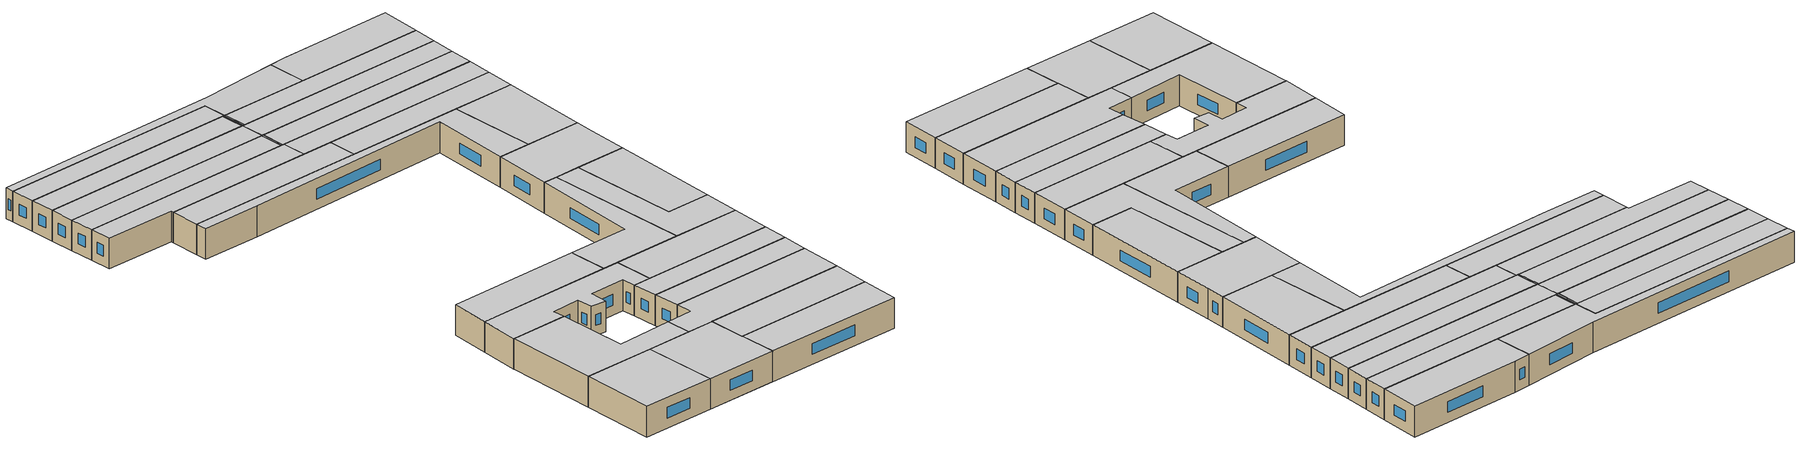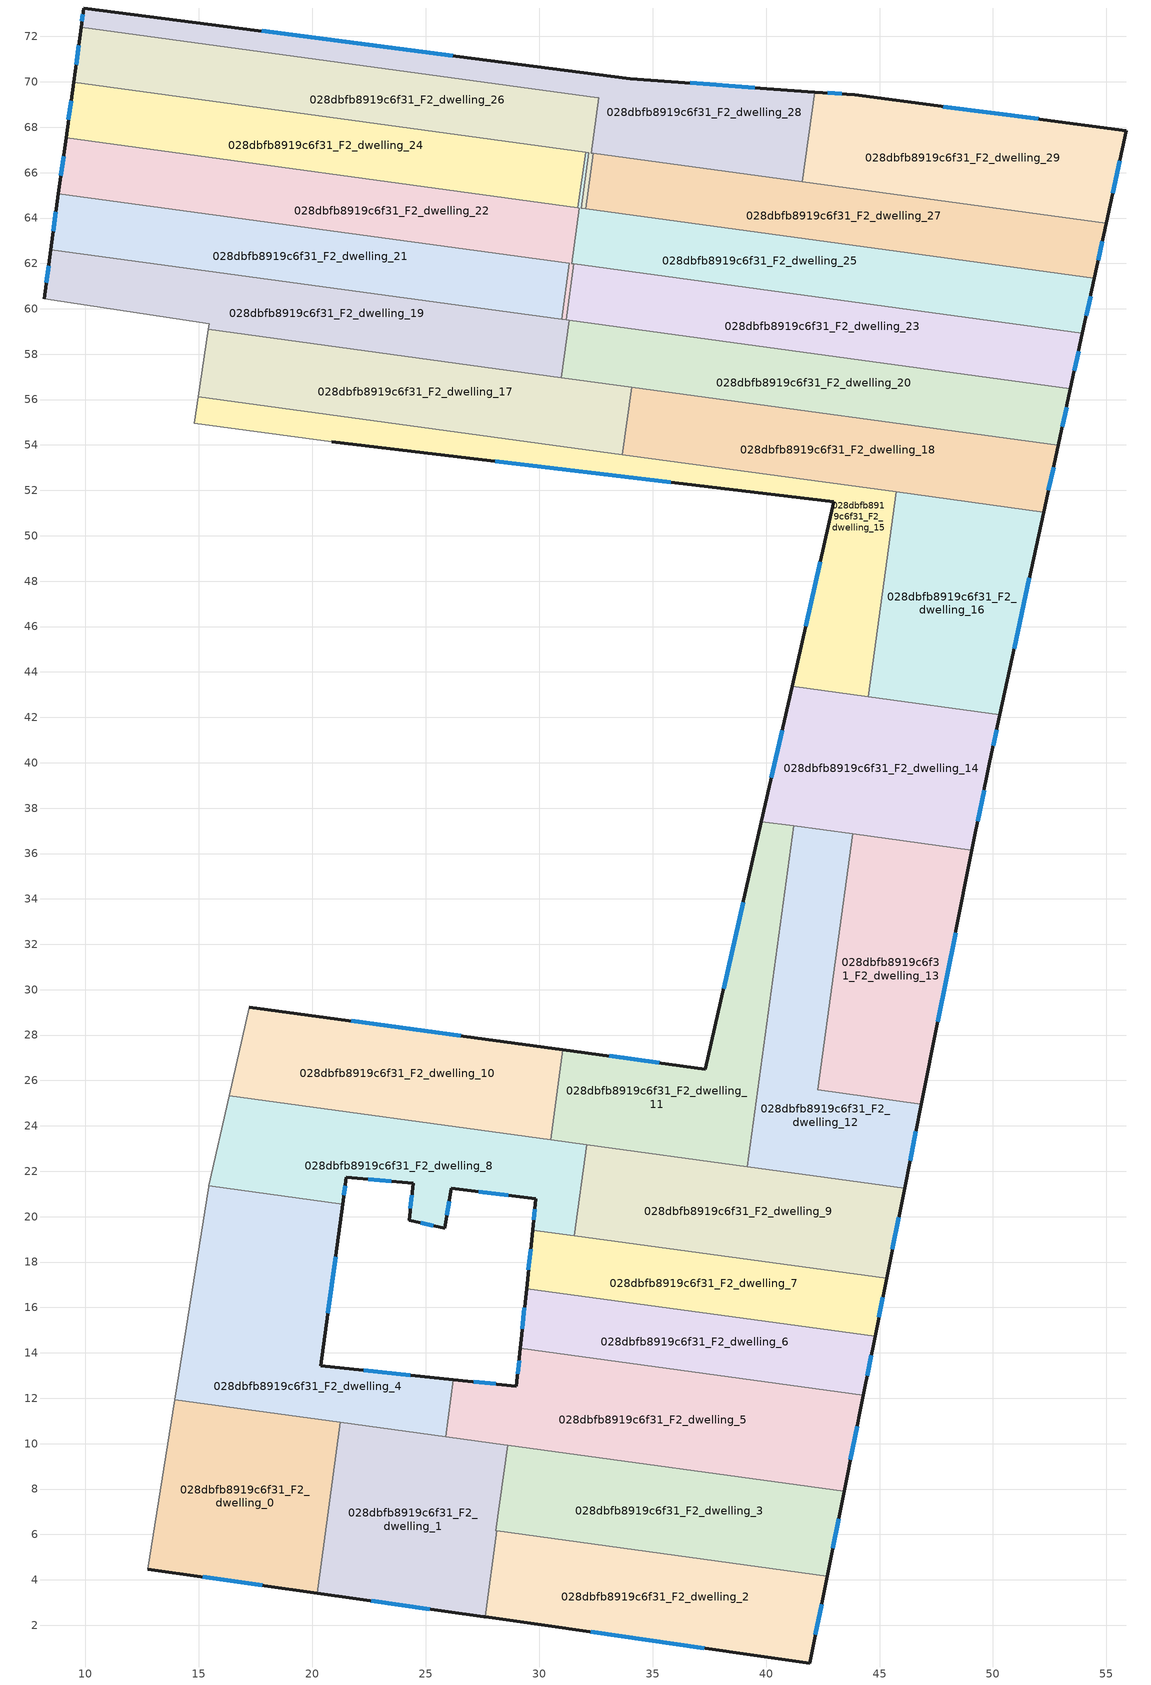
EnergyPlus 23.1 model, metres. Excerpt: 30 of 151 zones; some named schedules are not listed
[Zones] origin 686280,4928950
028dbfb8919c6f31_F2_dwelling_0
 floor to 028dbfb8919c6f31_F1_dwelling_0 (EU_floor_Construction): 21.25,10.93 20.22,3.41 12.75,4.47 13.94,11.93 z6
 wall outside (EU_wall_Construction): 12.75,4.47 20.22,3.41 z6:9
 wall to 028dbfb8919c6f31_F2_dwelling_1 (EU_wall_Construction): 20.22,3.41 21.25,10.93 z6:9
 wall adiabatic (EU_wall_Construction): 13.94,11.93 12.75,4.47 z6:9
 wall to 028dbfb8919c6f31_F2_dwelling_4 (EU_wall_Construction): 21.25,10.93 13.94,11.93 z6:9
 window (EU_Window_Construction): 15.18,4.13 17.79,3.76 z6.98:8.02
 ceiling to 028dbfb8919c6f31_F3_dwelling_0 (EU_floor_Construction): 20.22,3.41 21.25,10.93 13.94,11.93 12.75,4.47 z9
028dbfb8919c6f31_F2_dwelling_1
 floor to 028dbfb8919c6f31_F1_dwelling_1 (EU_floor_Construction): 28.61,9.93 28.1,6.16 28.14,6.15 27.62,2.36 20.22,3.41 21.25,10.93 z6
 wall outside (EU_wall_Construction): 20.22,3.41 27.57,2.37 27.62,2.36 z6:9
 wall to 028dbfb8919c6f31_F2_dwelling_3 (EU_wall_Construction): 28.14,6.15 28.1,6.16 28.61,9.93 z6:9
 wall to 028dbfb8919c6f31_F2_dwelling_2 (EU_wall_Construction): 27.62,2.36 28.14,6.15 z6:9
 wall to 028dbfb8919c6f31_F2_dwelling_5 (EU_wall_Construction): 28.61,9.93 25.88,10.3 z6:9
 wall to 028dbfb8919c6f31_F2_dwelling_4 (EU_wall_Construction): 25.88,10.3 21.25,10.94 z6:9
 window (EU_Window_Construction): 22.61,3.07 25.18,2.71 z6.98:8.02
 ceiling to 028dbfb8919c6f31_F3_dwelling_1 (EU_floor_Construction): 27.62,2.36 28.14,6.15 28.1,6.16 28.61,9.93 21.25,10.93 20.22,3.41 z9
028dbfb8919c6f31_F2_dwelling_10
 floor to 028dbfb8919c6f31_F1_dwelling_10 (EU_floor_Construction): 31.05,27.36 30.51,23.39 16.34,25.32 17.22,29.23 z6
 wall outside (EU_wall_Construction): 31.05,27.36 17.22,29.23 z6:9
 wall to 028dbfb8919c6f31_F2_dwelling_11 (EU_wall_Construction): 30.51,23.39 31.05,27.36 z6:9
 wall adiabatic (EU_wall_Construction): 17.22,29.23 16.34,25.32 z6:9
 wall to 028dbfb8919c6f31_F2_dwelling_8 (EU_wall_Construction): 16.34,25.32 30.51,23.39 z6:9
 window (EU_Window_Construction): 26.55,27.97 21.72,28.62 z6.98:8.02
 ceiling to 028dbfb8919c6f31_F3_dwelling_10 (EU_floor_Construction): 30.51,23.39 31.05,27.36 17.22,29.23 16.34,25.32 z9
028dbfb8919c6f31_F2_dwelling_11
 floor to 028dbfb8919c6f31_F1_dwelling_11 (EU_floor_Construction): 41.22,37.21 39.18,22.21 30.51,23.39 31.05,27.36 37.33,26.5 39.8,37.41 z6
 wall outside (EU_wall_Construction): 39.8,37.41 37.33,26.5 31.05,27.36 z6:9
 wall to 028dbfb8919c6f31_F2_dwelling_12 (EU_wall_Construction): 39.18,22.21 41.22,37.21 z6:9
 wall to 028dbfb8919c6f31_F2_dwelling_14 (EU_wall_Construction): 41.22,37.21 39.8,37.41 z6:9
 wall to 028dbfb8919c6f31_F2_dwelling_9 (EU_wall_Construction): 32.1,23.17 39.18,22.21 z6:9
 wall to 028dbfb8919c6f31_F2_dwelling_8 (EU_wall_Construction): 30.5,23.39 32.1,23.17 z6:9
 window (EU_Window_Construction): 35.29,26.78 33.09,27.08 / 39,33.86 38.13,30.05 z6.98:8.02
 ceiling to 028dbfb8919c6f31_F3_dwelling_11 (EU_floor_Construction): 39.18,22.21 41.22,37.21 39.8,37.41 37.33,26.5 31.05,27.36 30.51,23.39 z9
028dbfb8919c6f31_F2_dwelling_12
 floor to 028dbfb8919c6f31_F1_dwelling_12 (EU_floor_Construction): 43.81,36.86 42.27,25.58 46.84,24.96 46.1,21.26 39.18,22.21 41.22,37.21 z6
 wall outside (EU_wall_Construction): 46.1,21.26 46.84,24.96 z6:9
 wall to 028dbfb8919c6f31_F2_dwelling_13 (EU_wall_Construction): 46.84,24.96 42.27,25.58 43.81,36.86 z6:9
 wall to 028dbfb8919c6f31_F2_dwelling_9 (EU_wall_Construction): 39.18,22.2 46.1,21.26 z6:9
 wall to 028dbfb8919c6f31_F2_dwelling_14 (EU_wall_Construction): 43.81,36.86 41.22,37.21 z6:9
 window (EU_Window_Construction): 46.35,22.46 46.6,23.76 z6.98:8.02
 ceiling to 028dbfb8919c6f31_F3_dwelling_12 (EU_floor_Construction): 46.1,21.26 46.84,24.96 42.27,25.58 43.81,36.86 41.22,37.21 39.18,22.21 z9
028dbfb8919c6f31_F2_dwelling_13
 floor to 028dbfb8919c6f31_F1_dwelling_13 (EU_floor_Construction): 49.07,36.14 46.84,24.96 42.27,25.58 43.81,36.86 z6
 wall outside (EU_wall_Construction): 46.84,24.96 49.07,36.14 z6:9
 wall to 028dbfb8919c6f31_F2_dwelling_14 (EU_wall_Construction): 49.07,36.14 43.81,36.86 z6:9
 window (EU_Window_Construction): 47.57,28.6 48.35,32.51 z6.98:8.02
 ceiling to 028dbfb8919c6f31_F3_dwelling_13 (EU_floor_Construction): 46.84,24.96 49.07,36.14 43.81,36.86 42.27,25.58 z9
028dbfb8919c6f31_F2_dwelling_14
 floor to 028dbfb8919c6f31_F1_dwelling_14 (EU_floor_Construction): 50.3,42.12 49.86,40.07 49.07,36.14 39.8,37.41 41.15,43.36 z6
 wall outside (EU_wall_Construction): 41.15,43.36 39.8,37.41 / 49.07,36.14 49.86,40.07 50.3,42.12 z6:9
 wall to 028dbfb8919c6f31_F2_dwelling_16 (EU_wall_Construction): 50.3,42.12 44.51,42.91 z6:9
 wall to 028dbfb8919c6f31_F2_dwelling_15 (EU_wall_Construction): 44.51,42.91 41.15,43.36 z6:9
 window (EU_Window_Construction): 40.71,41.43 40.24,39.35 / 50,40.74 50.16,41.45 / 49.33,37.42 49.6,38.79 z6.98:8.02
 ceiling to 028dbfb8919c6f31_F3_dwelling_14 (EU_floor_Construction): 49.07,36.14 49.86,40.07 50.3,42.12 41.15,43.36 39.8,37.41 z9
028dbfb8919c6f31_F2_dwelling_15
 floor to 028dbfb8919c6f31_F1_dwelling_15 (EU_floor_Construction): 45.74,51.93 44.51,42.91 41.15,43.36 42.99,51.49 20.87,54.14 14.8,54.96 14.98,56.13 z6
 wall outside (EU_wall_Construction): 20.87,54.14 42.99,51.49 41.15,43.36 z6:9
 wall adiabatic (EU_wall_Construction): 14.98,56.13 14.8,54.96 20.87,54.14 z6:9
 wall to 028dbfb8919c6f31_F2_dwelling_16 (EU_wall_Construction): 44.51,42.91 45.74,51.93 z6:9
 wall to 028dbfb8919c6f31_F2_dwelling_17 (EU_wall_Construction): 33.67,53.58 14.98,56.13 z6:9
 wall to 028dbfb8919c6f31_F2_dwelling_18 (EU_wall_Construction): 45.74,51.93 33.67,53.58 z6:9
 window (EU_Window_Construction): 28.06,53.28 35.8,52.35 / 42.39,48.85 41.75,46.01 z6.98:8.02
 ceiling to 028dbfb8919c6f31_F3_dwelling_15 (EU_floor_Construction): 44.51,42.91 45.74,51.93 14.98,56.13 14.8,54.96 20.87,54.14 42.99,51.49 41.15,43.36 z9
028dbfb8919c6f31_F2_dwelling_16
 floor to 028dbfb8919c6f31_F1_dwelling_16 (EU_floor_Construction): 52.24,51.04 50.3,42.12 44.51,42.91 45.74,51.93 z6
 wall outside (EU_wall_Construction): 50.3,42.12 52.24,51.04 z6:9
 wall to 028dbfb8919c6f31_F2_dwelling_18 (EU_wall_Construction): 52.24,51.04 45.74,51.93 z6:9
 window (EU_Window_Construction): 50.93,45.02 51.61,48.14 z6.98:8.02
 ceiling to 028dbfb8919c6f31_F3_dwelling_16 (EU_floor_Construction): 50.3,42.12 52.24,51.04 45.74,51.93 44.51,42.91 z9
028dbfb8919c6f31_F2_dwelling_17
 floor to 028dbfb8919c6f31_F1_dwelling_17 (EU_floor_Construction): 34.08,56.55 33.68,53.58 14.98,56.13 15.42,59.09 z6
 wall to 028dbfb8919c6f31_F2_dwelling_18 (EU_wall_Construction): 33.68,53.58 34.08,56.55 z6:9
 wall adiabatic (EU_wall_Construction): 15.42,59.09 14.98,56.13 z6:9
 wall to 028dbfb8919c6f31_F2_dwelling_19 (EU_wall_Construction): 30.98,56.97 15.42,59.09 z6:9
 wall to 028dbfb8919c6f31_F2_dwelling_20 (EU_wall_Construction): 34.08,56.55 30.98,56.97 z6:9
 ceiling to 028dbfb8919c6f31_F3_dwelling_17 (EU_floor_Construction): 33.68,53.58 34.08,56.55 15.42,59.09 14.98,56.13 z9
028dbfb8919c6f31_F2_dwelling_18
 floor to 028dbfb8919c6f31_F1_dwelling_18 (EU_floor_Construction): 52.87,53.98 52.24,51.04 33.68,53.58 34.08,56.55 z6
 wall outside (EU_wall_Construction): 52.24,51.04 52.87,53.98 z6:9
 wall to 028dbfb8919c6f31_F2_dwelling_20 (EU_wall_Construction): 52.87,53.98 34.08,56.55 z6:9
 window (EU_Window_Construction): 52.44,52 52.67,53.03 z6.98:8.02
 ceiling to 028dbfb8919c6f31_F3_dwelling_18 (EU_floor_Construction): 52.24,51.04 52.87,53.98 34.08,56.55 33.68,53.58 z9
028dbfb8919c6f31_F2_dwelling_19
 floor to 028dbfb8919c6f31_F1_dwelling_19 (EU_floor_Construction): 31.32,59.49 30.98,56.97 15.42,59.09 15.46,59.33 8.19,60.43 8.49,62.61 z6
 wall outside (EU_wall_Construction): 8.49,62.61 8.19,60.43 z6:9
 wall adiabatic (EU_wall_Construction): 8.19,60.43 15.46,59.33 15.42,59.09 z6:9
 wall to 028dbfb8919c6f31_F2_dwelling_20 (EU_wall_Construction): 30.98,56.97 31.32,59.49 z6:9
 wall to 028dbfb8919c6f31_F2_dwelling_21 (EU_wall_Construction): 31,59.54 8.49,62.61 z6:9
 wall to 028dbfb8919c6f31_F2_dwelling_22 (EU_wall_Construction): 31.2,59.51 31.05,59.53 31,59.54 z6:9
 wall to 028dbfb8919c6f31_F2_dwelling_23 (EU_wall_Construction): 31.32,59.49 31.2,59.51 z6:9
 window (EU_Window_Construction): 8.39,61.9 8.29,61.14 z6.98:8.02
 ceiling to 028dbfb8919c6f31_F3_dwelling_19 (EU_floor_Construction): 30.98,56.97 31.32,59.49 8.49,62.61 8.19,60.43 15.46,59.33 15.42,59.09 z9
028dbfb8919c6f31_F2_dwelling_2
 floor to 028dbfb8919c6f31_F1_dwelling_2 (EU_floor_Construction): 42.69,4.17 41.93,0.33 27.62,2.36 28.14,6.15 z6
 wall outside (EU_wall_Construction): 27.62,2.36 41.93,0.33 42.69,4.17 z6:9
 wall to 028dbfb8919c6f31_F2_dwelling_3 (EU_wall_Construction): 42.69,4.17 28.14,6.15 z6:9
 window (EU_Window_Construction): 42.18,1.58 42.45,2.92 / 32.28,1.7 37.28,0.99 z6.98:8.02
 ceiling to 028dbfb8919c6f31_F3_dwelling_2 (EU_floor_Construction): 41.93,0.33 42.69,4.17 28.14,6.15 27.62,2.36 z9
028dbfb8919c6f31_F2_dwelling_20
 floor to 028dbfb8919c6f31_F1_dwelling_20 (EU_floor_Construction): 53.42,56.48 52.87,53.98 30.98,56.97 31.32,59.49 z6
 wall outside (EU_wall_Construction): 52.87,53.98 53.42,56.48 z6:9
 wall to 028dbfb8919c6f31_F2_dwelling_23 (EU_wall_Construction): 53.42,56.48 31.32,59.49 z6:9
 window (EU_Window_Construction): 53.05,54.79 53.24,55.67 z6.98:8.02
 ceiling to 028dbfb8919c6f31_F3_dwelling_20 (EU_floor_Construction): 52.87,53.98 53.42,56.48 31.32,59.49 30.98,56.97 z9
028dbfb8919c6f31_F2_dwelling_21
 floor to 028dbfb8919c6f31_F1_dwelling_21 (EU_floor_Construction): 31.33,62 31,59.54 8.49,62.61 8.82,65.07 z6
 wall outside (EU_wall_Construction): 8.82,65.07 8.49,62.61 z6:9
 wall to 028dbfb8919c6f31_F2_dwelling_22 (EU_wall_Construction): 31,59.54 31.33,62 8.82,65.07 z6:9
 window (EU_Window_Construction): 8.71,64.27 8.6,63.41 z6.98:8.02
 ceiling to 028dbfb8919c6f31_F3_dwelling_21 (EU_floor_Construction): 31,59.54 31.33,62 8.82,65.07 8.49,62.61 z9
028dbfb8919c6f31_F2_dwelling_22
 floor to 028dbfb8919c6f31_F1_dwelling_22 (EU_floor_Construction): 31.72,64.45 31.77,64.44 31.43,61.99 31.53,61.97 31.2,59.51 31.05,59.53 31,59.54 31.33,62 8.82,65.07 9.16,67.53 z6
 wall outside (EU_wall_Construction): 9.16,67.53 8.82,65.07 z6:9
 wall to 028dbfb8919c6f31_F2_dwelling_25 (EU_wall_Construction): 31.53,61.97 31.48,61.98 31.43,61.99 31.77,64.44 31.72,64.45 z6:9
 wall to 028dbfb8919c6f31_F2_dwelling_23 (EU_wall_Construction): 31.2,59.51 31.53,61.97 z6:9
 wall to 028dbfb8919c6f31_F2_dwelling_24 (EU_wall_Construction): 31.71,64.45 9.16,67.53 z6:9
 window (EU_Window_Construction): 9.05,66.73 8.93,65.87 z6.98:8.02
 ceiling to 028dbfb8919c6f31_F3_dwelling_22 (EU_floor_Construction): 31.2,59.51 31.53,61.97 31.43,61.99 31.77,64.44 31.72,64.45 9.16,67.53 8.82,65.07 31.33,62 31,59.54 31.05,59.53 z9
028dbfb8919c6f31_F2_dwelling_23
 floor to 028dbfb8919c6f31_F1_dwelling_23 (EU_floor_Construction): 53.94,58.92 53.42,56.48 31.2,59.51 31.53,61.97 z6
 wall outside (EU_wall_Construction): 53.42,56.48 53.94,58.92 z6:9
 wall to 028dbfb8919c6f31_F2_dwelling_25 (EU_wall_Construction): 53.94,58.92 31.53,61.97 z6:9
 window (EU_Window_Construction): 53.59,57.27 53.77,58.12 z6.98:8.02
 ceiling to 028dbfb8919c6f31_F3_dwelling_23 (EU_floor_Construction): 53.42,56.48 53.94,58.92 31.53,61.97 31.2,59.51 z9
028dbfb8919c6f31_F2_dwelling_24
 floor to 028dbfb8919c6f31_F1_dwelling_24 (EU_floor_Construction): 32.05,66.89 31.71,64.45 9.16,67.53 9.49,69.97 z6
 wall outside (EU_wall_Construction): 9.49,69.97 9.16,67.53 z6:9
 wall to 028dbfb8919c6f31_F2_dwelling_25 (EU_wall_Construction): 31.71,64.45 32.05,66.89 z6:9
 wall to 028dbfb8919c6f31_F2_dwelling_26 (EU_wall_Construction): 32.05,66.89 9.49,69.97 z6:9
 window (EU_Window_Construction): 9.38,69.18 9.27,68.32 z6.98:8.02
 ceiling to 028dbfb8919c6f31_F3_dwelling_24 (EU_floor_Construction): 31.71,64.45 32.05,66.89 9.49,69.97 9.16,67.53 z9
028dbfb8919c6f31_F2_dwelling_25
 floor to 028dbfb8919c6f31_F1_dwelling_25 (EU_floor_Construction): 54.47,61.34 53.94,58.92 31.53,61.97 31.48,61.98 31.43,61.99 31.77,64.44 31.71,64.45 32.05,66.89 32.15,66.88 32.19,66.87 31.86,64.43 z6
 wall outside (EU_wall_Construction): 53.94,58.92 54.47,61.34 z6:9
 wall to 028dbfb8919c6f31_F2_dwelling_26 (EU_wall_Construction): 32.06,64.4 31.91,64.42 31.86,64.43 32.19,66.87 32.15,66.88 32.05,66.89 z6:9
 wall to 028dbfb8919c6f31_F2_dwelling_27 (EU_wall_Construction): 54.47,61.34 32.06,64.4 z6:9
 window (EU_Window_Construction): 54.11,59.7 54.3,60.55 z6.98:8.02
 ceiling to 028dbfb8919c6f31_F3_dwelling_25 (EU_floor_Construction): 53.94,58.92 54.47,61.34 31.86,64.43 32.19,66.87 32.15,66.88 32.05,66.89 31.71,64.45 31.77,64.44 31.43,61.99 31.48,61.98 31.53,61.97 z9
028dbfb8919c6f31_F2_dwelling_26
 floor to 028dbfb8919c6f31_F1_dwelling_26 (EU_floor_Construction): 32.57,69.3 32.62,69.29 32.29,66.86 32.39,66.84 32.06,64.4 31.91,64.42 31.86,64.43 32.19,66.87 32.15,66.88 9.49,69.97 9.82,72.4 z6
 wall outside (EU_wall_Construction): 9.82,72.4 9.49,69.97 z6:9
 wall to 028dbfb8919c6f31_F2_dwelling_28 (EU_wall_Construction): 32.57,69.3 9.82,72.4 / 32.39,66.85 32.29,66.86 32.62,69.29 32.58,69.3 z6:9
 wall to 028dbfb8919c6f31_F2_dwelling_27 (EU_wall_Construction): 32.06,64.4 32.39,66.84 z6:9
 window (EU_Window_Construction): 9.72,71.61 9.6,70.76 z6.98:8.02
 ceiling to 028dbfb8919c6f31_F3_dwelling_26 (EU_floor_Construction): 32.06,64.4 32.39,66.84 32.29,66.86 32.62,69.29 32.57,69.3 9.82,72.4 9.49,69.97 32.15,66.88 32.19,66.87 31.86,64.43 31.91,64.42 z9
028dbfb8919c6f31_F2_dwelling_27
 floor to 028dbfb8919c6f31_F1_dwelling_27 (EU_floor_Construction): 54.99,63.76 54.47,61.34 32.06,64.4 32.39,66.84 z6
 wall outside (EU_wall_Construction): 54.47,61.34 54.99,63.76 z6:9
 wall to 028dbfb8919c6f31_F2_dwelling_29 (EU_wall_Construction): 54.99,63.76 41.61,65.59 z6:9
 wall to 028dbfb8919c6f31_F2_dwelling_28 (EU_wall_Construction): 41.61,65.59 32.39,66.84 z6:9
 window (EU_Window_Construction): 54.64,62.13 54.82,62.97 z6.98:8.02
 ceiling to 028dbfb8919c6f31_F3_dwelling_27 (EU_floor_Construction): 54.47,61.34 54.99,63.76 32.39,66.84 32.06,64.4 z9
028dbfb8919c6f31_F2_dwelling_28
 floor to 028dbfb8919c6f31_F1_dwelling_28 (EU_floor_Construction): 42.15,69.55 41.61,65.59 32.29,66.86 32.62,69.29 9.82,72.4 9.94,73.25 34.02,70.14 z6
 wall outside (EU_wall_Construction): 42.15,69.55 34.02,70.14 9.94,73.25 9.82,72.4 z6:9
 wall to 028dbfb8919c6f31_F2_dwelling_29 (EU_wall_Construction): 41.61,65.59 42.15,69.55 z6:9
 window (EU_Window_Construction): 9.9,72.98 9.86,72.68 / 26.19,71.15 17.77,72.24 / 39.5,69.74 36.66,69.95 z6.98:8.02
 ceiling to 028dbfb8919c6f31_F3_dwelling_28 (EU_floor_Construction): 41.61,65.59 42.15,69.55 34.02,70.14 9.94,73.25 9.82,72.4 32.62,69.29 32.29,66.86 z9
028dbfb8919c6f31_F2_dwelling_29
 floor to 028dbfb8919c6f31_F1_dwelling_29 (EU_floor_Construction): 55.88,67.85 54.99,63.76 41.61,65.59 42.15,69.55 43.92,69.42 z6
 wall outside (EU_wall_Construction): 54.99,63.76 55.88,67.85 43.92,69.42 42.15,69.55 z6:9
 window (EU_Window_Construction): 43.34,69.46 42.72,69.51 / 51.99,68.36 47.81,68.91 / 55.28,65.09 55.59,66.52 z6.98:8.02
 ceiling to 028dbfb8919c6f31_F3_dwelling_29 (EU_floor_Construction): 54.99,63.76 55.88,67.85 43.92,69.42 42.15,69.55 41.61,65.59 z9
028dbfb8919c6f31_F2_dwelling_3
 floor to 028dbfb8919c6f31_F1_dwelling_3 (EU_floor_Construction): 43.44,7.91 42.69,4.17 28.1,6.16 28.61,9.93 z6
 wall outside (EU_wall_Construction): 42.69,4.17 43.44,7.91 z6:9
 wall to 028dbfb8919c6f31_F2_dwelling_5 (EU_wall_Construction): 43.44,7.91 28.61,9.93 z6:9
 window (EU_Window_Construction): 42.94,5.38 43.2,6.69 z6.98:8.02
 ceiling to 028dbfb8919c6f31_F3_dwelling_3 (EU_floor_Construction): 42.69,4.17 43.44,7.91 28.61,9.93 28.1,6.16 z9
028dbfb8919c6f31_F2_dwelling_4
 floor to 028dbfb8919c6f31_F1_dwelling_4 (EU_floor_Construction): 21.35,20.55 20.38,13.42 26.22,12.82 25.88,10.3 13.94,11.93 15.44,21.31 15.45,21.35 z6
 wall outside (EU_wall_Construction): 26.22,12.82 20.38,13.42 21.35,20.55 z6:9
 wall to 028dbfb8919c6f31_F2_dwelling_8 (EU_wall_Construction): 21.35,20.55 15.45,21.35 z6:9
 wall to 028dbfb8919c6f31_F2_dwelling_5 (EU_wall_Construction): 25.88,10.3 26.22,12.82 z6:9
 wall adiabatic (EU_wall_Construction): 15.45,21.35 15.44,21.31 13.94,11.93 z6:9
 window (EU_Window_Construction): 20.69,15.74 21.03,18.23 / 24.32,13.02 22.28,13.23 z6.98:8.02
 ceiling to 028dbfb8919c6f31_F3_dwelling_4 (EU_floor_Construction): 25.88,10.3 26.22,12.82 20.38,13.42 21.35,20.55 15.45,21.35 15.44,21.31 13.94,11.93 z9
028dbfb8919c6f31_F2_dwelling_5
 floor to 028dbfb8919c6f31_F1_dwelling_5 (EU_floor_Construction): 44.29,12.14 43.44,7.91 25.88,10.3 26.22,12.82 29,12.53 29.17,14.21 z6
 wall outside (EU_wall_Construction): 43.44,7.91 44.29,12.14 / 29.17,14.21 29,12.53 26.22,12.82 z6:9
 wall to 028dbfb8919c6f31_F2_dwelling_6 (EU_wall_Construction): 44.29,12.14 29.17,14.21 z6:9
 window (EU_Window_Construction): 43.71,9.28 44.01,10.76 / 28.1,12.63 27.13,12.73 / 29.12,13.66 29.06,13.08 z6.98:8.02
 ceiling to 028dbfb8919c6f31_F3_dwelling_5 (EU_floor_Construction): 43.44,7.91 44.29,12.14 29.17,14.21 29,12.53 26.22,12.82 25.88,10.3 z9
028dbfb8919c6f31_F2_dwelling_6
 floor to 028dbfb8919c6f31_F1_dwelling_6 (EU_floor_Construction): 44.8,14.73 44.29,12.14 29.17,14.21 29.45,16.83 z6
 wall outside (EU_wall_Construction): 44.29,12.14 44.8,14.73 / 29.45,16.83 29.17,14.21 z6:9
 wall to 028dbfb8919c6f31_F2_dwelling_7 (EU_wall_Construction): 44.8,14.73 29.45,16.83 z6:9
 window (EU_Window_Construction): 44.45,12.98 44.63,13.89 / 29.36,15.98 29.26,15.06 z6.98:8.02
 ceiling to 028dbfb8919c6f31_F3_dwelling_6 (EU_floor_Construction): 44.29,12.14 44.8,14.73 29.45,16.83 29.17,14.21 z9
028dbfb8919c6f31_F2_dwelling_7
 floor to 028dbfb8919c6f31_F1_dwelling_7 (EU_floor_Construction): 45.31,17.28 44.8,14.73 29.45,16.83 29.71,19.4 z6
 wall outside (EU_wall_Construction): 44.8,14.73 45.31,17.28 / 29.71,19.4 29.45,16.83 z6:9
 wall to 028dbfb8919c6f31_F2_dwelling_9 (EU_wall_Construction): 45.31,17.28 31.55,19.15 z6:9
 wall to 028dbfb8919c6f31_F2_dwelling_8 (EU_wall_Construction): 31.55,19.15 29.71,19.4 z6:9
 window (EU_Window_Construction): 44.97,15.56 45.14,16.45 / 29.63,18.57 29.53,17.67 z6.98:8.02
 ceiling to 028dbfb8919c6f31_F3_dwelling_7 (EU_floor_Construction): 44.8,14.73 45.31,17.28 29.71,19.4 29.45,16.83 z9
028dbfb8919c6f31_F2_dwelling_8
 floor to 028dbfb8919c6f31_F1_dwelling_8 (EU_floor_Construction): 32.1,23.17 31.55,19.15 29.71,19.4 29.86,20.78 26.13,21.25 25.85,19.48 24.28,19.84 24.45,21.47 21.51,21.74 21.35,20.55 15.45,21.35 16.34,25.32 z6
 wall outside (EU_wall_Construction): 21.35,20.55 21.51,21.74 24.45,21.47 24.28,19.84 25.85,19.48 26.13,21.25 29.86,20.78 29.71,19.4 z6:9
 wall adiabatic (EU_wall_Construction): 16.34,25.32 15.45,21.35 z6:9
 wall to 028dbfb8919c6f31_F2_dwelling_9 (EU_wall_Construction): 31.55,19.15 32.1,23.17 z6:9
 window (EU_Window_Construction): 29.81,20.34 29.76,19.85 / 27.34,21.1 28.65,20.94 / 25.94,20.06 26.04,20.68 / 24.79,19.73 25.34,19.6 / 24.39,20.94 24.34,20.37 / 22.47,21.66 23.49,21.56 / 21.4,20.94 21.46,21.35 z6.98:8.02
 ceiling to 028dbfb8919c6f31_F3_dwelling_8 (EU_floor_Construction): 31.55,19.15 32.1,23.17 16.34,25.32 15.45,21.35 21.35,20.55 21.51,21.74 24.45,21.47 24.28,19.84 25.85,19.48 26.13,21.25 29.86,20.78 29.71,19.4 z9
028dbfb8919c6f31_F2_dwelling_9
 floor to 028dbfb8919c6f31_F1_dwelling_9 (EU_floor_Construction): 46.1,21.26 45.31,17.28 31.55,19.15 32.1,23.17 z6
 wall outside (EU_wall_Construction): 45.31,17.28 46.1,21.26 z6:9
 window (EU_Window_Construction): 45.57,18.57 45.85,19.96 z6.98:8.02
 ceiling to 028dbfb8919c6f31_F3_dwelling_9 (EU_floor_Construction): 45.31,17.28 46.1,21.26 32.1,23.17 31.55,19.15 z9
[Building]
EU S2 Campaign: North Axis=0; Terrain=City; Solar Distribution=FullExterior
[Site:Location]
Bologna: Latitude=44.5; Longitude=11.25; Time Zone=1; Elevation=37
[SizingPeriod:WeatherFileDays]
AnnualSizingPeriod: Begin Month=1; Begin Day of Month=1; End Month=12; End Day of Month=31; Day of Week for Start Day=Monday; Use Weather File Daylight Saving Period=No; Use Weather File Rain and Snow Indicators=No
[MATERIAL]
EU_InternalMass_Material: Roughness=MediumRough; Thickness=0.1; Conductivity=1; Density=1800; Specific Heat=900; Thermal Absorptance=0.9; Solar Absorptance=0.7; Visible Absorptance=0.7
[MATERIAL:NOMASS] Roughness=MediumRough; Thermal Absorptance=0.9; Solar Absorptance=0.7; Visible Absorptance=0.7
Name | Thermal Resistance
EU_wall_NoMass | 0.905828
EU_floor_NoMass | 0.67114
[WINDOWMATERIAL:SIMPLEGLAZINGSYSTEM]
EU_Window_SimpleGlazing: UFactor=4.52486; Solar Heat Gain Coefficient=0.85; Visible Transmittance=0.85
[CONSTRUCTION]
EU_wall_Construction: EU_wall_NoMass
EU_floor_Construction: EU_floor_NoMass
EU_Window_Construction: EU_Window_SimpleGlazing
EU_InternalMass_Construction: EU_InternalMass_Material
[ZONE] Type=1; Multiplier=1; Ceiling Height=autocalculate; Floor Area=autocalculate; Part of Total Floor Area=Yes
Name | Volume
028dbfb8919c6f31_F2_dwelling_0 | 169.523
028dbfb8919c6f31_F2_dwelling_1 | 170.09
028dbfb8919c6f31_F2_dwelling_10; 028dbfb8919c6f31_F2_dwelling_18 | 169.51
028dbfb8919c6f31_F2_dwelling_11; 028dbfb8919c6f31_F2_dwelling_12 | 169.49
028dbfb8919c6f31_F2_dwelling_13 | 169.494
028dbfb8919c6f31_F2_dwelling_14; 028dbfb8919c6f31_F2_dwelling_16 | 169.491
028dbfb8919c6f31_F2_dwelling_15 | 169.517
028dbfb8919c6f31_F2_dwelling_17; 028dbfb8919c6f31_F2_dwelling_29 | 169.518
028dbfb8919c6f31_F2_dwelling_19 | 169.496
028dbfb8919c6f31_F2_dwelling_2 | 168.86
028dbfb8919c6f31_F2_dwelling_20 | 169.497
028dbfb8919c6f31_F2_dwelling_21 | 169.507
028dbfb8919c6f31_F2_dwelling_22 | 170.975
028dbfb8919c6f31_F2_dwelling_23 | 168.03
028dbfb8919c6f31_F2_dwelling_24 | 168.458
028dbfb8919c6f31_F2_dwelling_25 | 170.582
028dbfb8919c6f31_F2_dwelling_26 | 170.936
028dbfb8919c6f31_F2_dwelling_27 | 168.031
028dbfb8919c6f31_F2_dwelling_28 | 169.526
028dbfb8919c6f31_F2_dwelling_3 | 169.516
028dbfb8919c6f31_F2_dwelling_4 | 216.656
028dbfb8919c6f31_F2_dwelling_5 | 216.641
028dbfb8919c6f31_F2_dwelling_6 | 121.677
028dbfb8919c6f31_F2_dwelling_7 | 121.214
028dbfb8919c6f31_F2_dwelling_8 | 170.391
028dbfb8919c6f31_F2_dwelling_9 | 170.394
[INTERNALMASS] Construction=EU_InternalMass_Construction
Name | Zone or ZoneList | Surface Area
028dbfb8919c6f31_F2_dwelling_0_EU_InternalMass | 028dbfb8919c6f31_F2_dwelling_0 | 56.5049
028dbfb8919c6f31_F2_dwelling_1_EU_InternalMass | 028dbfb8919c6f31_F2_dwelling_1 | 56.7096
028dbfb8919c6f31_F2_dwelling_2_EU_InternalMass | 028dbfb8919c6f31_F2_dwelling_2 | 56.2862
028dbfb8919c6f31_F2_dwelling_3_EU_InternalMass | 028dbfb8919c6f31_F2_dwelling_3 | 56.5044
028dbfb8919c6f31_F2_dwelling_4_EU_InternalMass | 028dbfb8919c6f31_F2_dwelling_4 | 72.2143
028dbfb8919c6f31_F2_dwelling_5_EU_InternalMass | 028dbfb8919c6f31_F2_dwelling_5 | 72.2151
028dbfb8919c6f31_F2_dwelling_6_EU_InternalMass | 028dbfb8919c6f31_F2_dwelling_6 | 40.559
028dbfb8919c6f31_F2_dwelling_7_EU_InternalMass | 028dbfb8919c6f31_F2_dwelling_7 | 40.4045
028dbfb8919c6f31_F2_dwelling_8_EU_InternalMass | 028dbfb8919c6f31_F2_dwelling_8 | 56.7967
028dbfb8919c6f31_F2_dwelling_9_EU_InternalMass | 028dbfb8919c6f31_F2_dwelling_9 | 56.7975
028dbfb8919c6f31_F2_dwelling_10_EU_InternalMass | 028dbfb8919c6f31_F2_dwelling_10 | 56.503
028dbfb8919c6f31_F2_dwelling_11_EU_InternalMass | 028dbfb8919c6f31_F2_dwelling_11 | 56.4999
028dbfb8919c6f31_F2_dwelling_12_EU_InternalMass | 028dbfb8919c6f31_F2_dwelling_12 | 56.4975
028dbfb8919c6f31_F2_dwelling_13_EU_InternalMass | 028dbfb8919c6f31_F2_dwelling_13 | 56.4968
028dbfb8919c6f31_F2_dwelling_14_EU_InternalMass | 028dbfb8919c6f31_F2_dwelling_14 | 56.4973
028dbfb8919c6f31_F2_dwelling_15_EU_InternalMass | 028dbfb8919c6f31_F2_dwelling_15 | 56.5072
028dbfb8919c6f31_F2_dwelling_16_EU_InternalMass | 028dbfb8919c6f31_F2_dwelling_16 | 56.4954
028dbfb8919c6f31_F2_dwelling_17_EU_InternalMass | 028dbfb8919c6f31_F2_dwelling_17 | 56.5065
028dbfb8919c6f31_F2_dwelling_18_EU_InternalMass | 028dbfb8919c6f31_F2_dwelling_18 | 56.5033
028dbfb8919c6f31_F2_dwelling_19_EU_InternalMass | 028dbfb8919c6f31_F2_dwelling_19 | 56.4993
028dbfb8919c6f31_F2_dwelling_20_EU_InternalMass | 028dbfb8919c6f31_F2_dwelling_20 | 56.4995
028dbfb8919c6f31_F2_dwelling_21_EU_InternalMass | 028dbfb8919c6f31_F2_dwelling_21 | 56.502
028dbfb8919c6f31_F2_dwelling_22_EU_InternalMass | 028dbfb8919c6f31_F2_dwelling_22 | 56.9929
028dbfb8919c6f31_F2_dwelling_23_EU_InternalMass | 028dbfb8919c6f31_F2_dwelling_23 | 56.0124
028dbfb8919c6f31_F2_dwelling_24_EU_InternalMass | 028dbfb8919c6f31_F2_dwelling_24 | 56.1455
028dbfb8919c6f31_F2_dwelling_25_EU_InternalMass | 028dbfb8919c6f31_F2_dwelling_25 | 56.8531
028dbfb8919c6f31_F2_dwelling_26_EU_InternalMass | 028dbfb8919c6f31_F2_dwelling_26 | 56.9812
028dbfb8919c6f31_F2_dwelling_27_EU_InternalMass | 028dbfb8919c6f31_F2_dwelling_27 | 56.0134
028dbfb8919c6f31_F2_dwelling_28_EU_InternalMass | 028dbfb8919c6f31_F2_dwelling_28 | 56.5091
028dbfb8919c6f31_F2_dwelling_29_EU_InternalMass | 028dbfb8919c6f31_F2_dwelling_29 | 56.5064
[OTHEREQUIPMENT] Fuel Type=Electricity; Design Level Calculation Method=Watts/Area; Power per Zone Floor Area=1; Fraction Latent=0; Fraction Radiant=0; Fraction Lost=0; Carbon Dioxide Generation Rate=0; EndUse Subcategory=EU_Step8_InternalGains
Name | Zone or ZoneList or Space or SpaceList | Schedule
EU_Step8_InternalGain_028dbfb8919c6f31_F2_dwelling_0_f000 | 028dbfb8919c6f31_F2_dwelling_0 | EU_Step8_GainSchedule_028dbfb8919c6f31_F2_dwelling_0_f000
EU_Step8_InternalGain_028dbfb8919c6f31_F2_dwelling_1_f000 | 028dbfb8919c6f31_F2_dwelling_1 | EU_Step8_GainSchedule_028dbfb8919c6f31_F2_dwelling_1_f000
EU_Step8_InternalGain_028dbfb8919c6f31_F2_dwelling_2_f000 | 028dbfb8919c6f31_F2_dwelling_2 | EU_Step8_GainSchedule_028dbfb8919c6f31_F2_dwelling_2_f000
EU_Step8_InternalGain_028dbfb8919c6f31_F2_dwelling_3_f000 | 028dbfb8919c6f31_F2_dwelling_3 | EU_Step8_GainSchedule_028dbfb8919c6f31_F2_dwelling_3_f000
EU_Step8_InternalGain_028dbfb8919c6f31_F2_dwelling_4_f000 | 028dbfb8919c6f31_F2_dwelling_4 | EU_Step8_GainSchedule_028dbfb8919c6f31_F2_dwelling_4_f000
EU_Step8_InternalGain_028dbfb8919c6f31_F2_dwelling_5_f000 | 028dbfb8919c6f31_F2_dwelling_5 | EU_Step8_GainSchedule_028dbfb8919c6f31_F2_dwelling_5_f000
EU_Step8_InternalGain_028dbfb8919c6f31_F2_dwelling_6_f000 | 028dbfb8919c6f31_F2_dwelling_6 | EU_Step8_GainSchedule_028dbfb8919c6f31_F2_dwelling_6_f000
EU_Step8_InternalGain_028dbfb8919c6f31_F2_dwelling_7_f000 | 028dbfb8919c6f31_F2_dwelling_7 | EU_Step8_GainSchedule_028dbfb8919c6f31_F2_dwelling_7_f000
EU_Step8_InternalGain_028dbfb8919c6f31_F2_dwelling_8_f000 | 028dbfb8919c6f31_F2_dwelling_8 | EU_Step8_GainSchedule_028dbfb8919c6f31_F2_dwelling_8_f000
EU_Step8_InternalGain_028dbfb8919c6f31_F2_dwelling_9_f000 | 028dbfb8919c6f31_F2_dwelling_9 | EU_Step8_GainSchedule_028dbfb8919c6f31_F2_dwelling_9_f000
EU_Step8_InternalGain_028dbfb8919c6f31_F2_dwelling_10_f000 | 028dbfb8919c6f31_F2_dwelling_10 | EU_Step8_GainSchedule_028dbfb8919c6f31_F2_dwelling_10_f000
EU_Step8_InternalGain_028dbfb8919c6f31_F2_dwelling_11_f000 | 028dbfb8919c6f31_F2_dwelling_11 | EU_Step8_GainSchedule_028dbfb8919c6f31_F2_dwelling_11_f000
EU_Step8_InternalGain_028dbfb8919c6f31_F2_dwelling_12_f000 | 028dbfb8919c6f31_F2_dwelling_12 | EU_Step8_GainSchedule_028dbfb8919c6f31_F2_dwelling_12_f000
EU_Step8_InternalGain_028dbfb8919c6f31_F2_dwelling_13_f000 | 028dbfb8919c6f31_F2_dwelling_13 | EU_Step8_GainSchedule_028dbfb8919c6f31_F2_dwelling_13_f000
EU_Step8_InternalGain_028dbfb8919c6f31_F2_dwelling_14_f000 | 028dbfb8919c6f31_F2_dwelling_14 | EU_Step8_GainSchedule_028dbfb8919c6f31_F2_dwelling_14_f000
EU_Step8_InternalGain_028dbfb8919c6f31_F2_dwelling_15_f000 | 028dbfb8919c6f31_F2_dwelling_15 | EU_Step8_GainSchedule_028dbfb8919c6f31_F2_dwelling_15_f000
EU_Step8_InternalGain_028dbfb8919c6f31_F2_dwelling_16_f000 | 028dbfb8919c6f31_F2_dwelling_16 | EU_Step8_GainSchedule_028dbfb8919c6f31_F2_dwelling_16_f000
EU_Step8_InternalGain_028dbfb8919c6f31_F2_dwelling_17_f000 | 028dbfb8919c6f31_F2_dwelling_17 | EU_Step8_GainSchedule_028dbfb8919c6f31_F2_dwelling_17_f000
EU_Step8_InternalGain_028dbfb8919c6f31_F2_dwelling_18_f000 | 028dbfb8919c6f31_F2_dwelling_18 | EU_Step8_GainSchedule_028dbfb8919c6f31_F2_dwelling_18_f000
EU_Step8_InternalGain_028dbfb8919c6f31_F2_dwelling_19_f000 | 028dbfb8919c6f31_F2_dwelling_19 | EU_Step8_GainSchedule_028dbfb8919c6f31_F2_dwelling_19_f000
EU_Step8_InternalGain_028dbfb8919c6f31_F2_dwelling_20_f000 | 028dbfb8919c6f31_F2_dwelling_20 | EU_Step8_GainSchedule_028dbfb8919c6f31_F2_dwelling_20_f000
EU_Step8_InternalGain_028dbfb8919c6f31_F2_dwelling_21_f000 | 028dbfb8919c6f31_F2_dwelling_21 | EU_Step8_GainSchedule_028dbfb8919c6f31_F2_dwelling_21_f000
EU_Step8_InternalGain_028dbfb8919c6f31_F2_dwelling_22_f000 | 028dbfb8919c6f31_F2_dwelling_22 | EU_Step8_GainSchedule_028dbfb8919c6f31_F2_dwelling_22_f000
EU_Step8_InternalGain_028dbfb8919c6f31_F2_dwelling_23_f000 | 028dbfb8919c6f31_F2_dwelling_23 | EU_Step8_GainSchedule_028dbfb8919c6f31_F2_dwelling_23_f000
EU_Step8_InternalGain_028dbfb8919c6f31_F2_dwelling_24_f000 | 028dbfb8919c6f31_F2_dwelling_24 | EU_Step8_GainSchedule_028dbfb8919c6f31_F2_dwelling_24_f000
EU_Step8_InternalGain_028dbfb8919c6f31_F2_dwelling_25_f000 | 028dbfb8919c6f31_F2_dwelling_25 | EU_Step8_GainSchedule_028dbfb8919c6f31_F2_dwelling_25_f000
EU_Step8_InternalGain_028dbfb8919c6f31_F2_dwelling_26_f000 | 028dbfb8919c6f31_F2_dwelling_26 | EU_Step8_GainSchedule_028dbfb8919c6f31_F2_dwelling_26_f000
EU_Step8_InternalGain_028dbfb8919c6f31_F2_dwelling_27_f000 | 028dbfb8919c6f31_F2_dwelling_27 | EU_Step8_GainSchedule_028dbfb8919c6f31_F2_dwelling_27_f000
EU_Step8_InternalGain_028dbfb8919c6f31_F2_dwelling_28_f000 | 028dbfb8919c6f31_F2_dwelling_28 | EU_Step8_GainSchedule_028dbfb8919c6f31_F2_dwelling_28_f000
EU_Step8_InternalGain_028dbfb8919c6f31_F2_dwelling_29_f000 | 028dbfb8919c6f31_F2_dwelling_29 | EU_Step8_GainSchedule_028dbfb8919c6f31_F2_dwelling_29_f000
[ZONEVENTILATION:DESIGNFLOWRATE] Schedule=EU_AlwaysOn; Design Flow Rate Calculation Method=AirChanges/Hour; Air Changes per Hour=0.73129; Ventilation Type=Natural; Fan Pressure Rise=0; Fan Total Efficiency=1; Constant Term Coefficient=1; Temperature Term Coefficient=0; Velocity Term Coefficient=0; Velocity Squared Term Coefficient=0; Minimum Indoor Temperature=-100; Maximum Indoor Temperature=100; Delta Temperature=-100; Minimum Outdoor Temperature=-100; Maximum Outdoor Temperature=100; Maximum Wind Speed=40
Name | Zone or ZoneList or Space or SpaceList
EU_ConstantAir_028dbfb8919c6f31_F2_dwelling_0 | 028dbfb8919c6f31_F2_dwelling_0
EU_ConstantAir_028dbfb8919c6f31_F2_dwelling_1 | 028dbfb8919c6f31_F2_dwelling_1
EU_ConstantAir_028dbfb8919c6f31_F2_dwelling_2 | 028dbfb8919c6f31_F2_dwelling_2
EU_ConstantAir_028dbfb8919c6f31_F2_dwelling_3 | 028dbfb8919c6f31_F2_dwelling_3
EU_ConstantAir_028dbfb8919c6f31_F2_dwelling_4 | 028dbfb8919c6f31_F2_dwelling_4
EU_ConstantAir_028dbfb8919c6f31_F2_dwelling_5 | 028dbfb8919c6f31_F2_dwelling_5
EU_ConstantAir_028dbfb8919c6f31_F2_dwelling_6 | 028dbfb8919c6f31_F2_dwelling_6
EU_ConstantAir_028dbfb8919c6f31_F2_dwelling_7 | 028dbfb8919c6f31_F2_dwelling_7
EU_ConstantAir_028dbfb8919c6f31_F2_dwelling_8 | 028dbfb8919c6f31_F2_dwelling_8
EU_ConstantAir_028dbfb8919c6f31_F2_dwelling_9 | 028dbfb8919c6f31_F2_dwelling_9
EU_ConstantAir_028dbfb8919c6f31_F2_dwelling_10 | 028dbfb8919c6f31_F2_dwelling_10
EU_ConstantAir_028dbfb8919c6f31_F2_dwelling_11 | 028dbfb8919c6f31_F2_dwelling_11
EU_ConstantAir_028dbfb8919c6f31_F2_dwelling_12 | 028dbfb8919c6f31_F2_dwelling_12
EU_ConstantAir_028dbfb8919c6f31_F2_dwelling_13 | 028dbfb8919c6f31_F2_dwelling_13
EU_ConstantAir_028dbfb8919c6f31_F2_dwelling_14 | 028dbfb8919c6f31_F2_dwelling_14
EU_ConstantAir_028dbfb8919c6f31_F2_dwelling_15 | 028dbfb8919c6f31_F2_dwelling_15
EU_ConstantAir_028dbfb8919c6f31_F2_dwelling_16 | 028dbfb8919c6f31_F2_dwelling_16
EU_ConstantAir_028dbfb8919c6f31_F2_dwelling_17 | 028dbfb8919c6f31_F2_dwelling_17
EU_ConstantAir_028dbfb8919c6f31_F2_dwelling_18 | 028dbfb8919c6f31_F2_dwelling_18
EU_ConstantAir_028dbfb8919c6f31_F2_dwelling_19 | 028dbfb8919c6f31_F2_dwelling_19
EU_ConstantAir_028dbfb8919c6f31_F2_dwelling_20 | 028dbfb8919c6f31_F2_dwelling_20
EU_ConstantAir_028dbfb8919c6f31_F2_dwelling_21 | 028dbfb8919c6f31_F2_dwelling_21
EU_ConstantAir_028dbfb8919c6f31_F2_dwelling_22 | 028dbfb8919c6f31_F2_dwelling_22
EU_ConstantAir_028dbfb8919c6f31_F2_dwelling_23 | 028dbfb8919c6f31_F2_dwelling_23
EU_ConstantAir_028dbfb8919c6f31_F2_dwelling_24 | 028dbfb8919c6f31_F2_dwelling_24
EU_ConstantAir_028dbfb8919c6f31_F2_dwelling_25 | 028dbfb8919c6f31_F2_dwelling_25
EU_ConstantAir_028dbfb8919c6f31_F2_dwelling_26 | 028dbfb8919c6f31_F2_dwelling_26
EU_ConstantAir_028dbfb8919c6f31_F2_dwelling_27 | 028dbfb8919c6f31_F2_dwelling_27
EU_ConstantAir_028dbfb8919c6f31_F2_dwelling_28 | 028dbfb8919c6f31_F2_dwelling_28
EU_ConstantAir_028dbfb8919c6f31_F2_dwelling_29 | 028dbfb8919c6f31_F2_dwelling_29
[HVACTEMPLATE:ZONE:IDEALLOADSAIRSYSTEM] System Availability Schedule=EU_AlwaysOn; Maximum Heating Supply Air Temperature=50; Minimum Cooling Supply Air Temperature=13; Maximum Heating Supply Air Humidity Ratio=0.0156; Minimum Cooling Supply Air Humidity Ratio=0.0077; Heating Limit=NoLimit; Cooling Limit=NoLimit; Heating Availability Schedule=EU_AlwaysOn; Cooling Availability Schedule=EU_CoolingOff; Dehumidification Control Type=ConstantSensibleHeatRatio; Cooling Sensible Heat Ratio=0.7; Dehumidification Setpoint=60; Humidification Control Type=None; Humidification Setpoint=30; Outdoor Air Method=None; Outdoor Air Flow Rate per Person=0.00944; Outdoor Air Flow Rate per Zone Floor Area=0; Outdoor Air Flow Rate per Zone=0; Demand Controlled Ventilation Type=None; Outdoor Air Economizer Type=NoEconomizer; Heat Recovery Type=None; Sensible Heat Recovery Effectiveness=0.7; Latent Heat Recovery Effectiveness=0.65
Name | Template Thermostat
028dbfb8919c6f31_F2_dwelling_0 | EU_HeatOnly_028dbfb8919c6f31_F2_dwelling_0
028dbfb8919c6f31_F2_dwelling_1 | EU_HeatOnly_028dbfb8919c6f31_F2_dwelling_1
028dbfb8919c6f31_F2_dwelling_2 | EU_HeatOnly_028dbfb8919c6f31_F2_dwelling_2
028dbfb8919c6f31_F2_dwelling_3 | EU_HeatOnly_028dbfb8919c6f31_F2_dwelling_3
028dbfb8919c6f31_F2_dwelling_4 | EU_HeatOnly_028dbfb8919c6f31_F2_dwelling_4
028dbfb8919c6f31_F2_dwelling_5 | EU_HeatOnly_028dbfb8919c6f31_F2_dwelling_5
028dbfb8919c6f31_F2_dwelling_6 | EU_HeatOnly_028dbfb8919c6f31_F2_dwelling_6
028dbfb8919c6f31_F2_dwelling_7 | EU_HeatOnly_028dbfb8919c6f31_F2_dwelling_7
028dbfb8919c6f31_F2_dwelling_8 | EU_HeatOnly_028dbfb8919c6f31_F2_dwelling_8
028dbfb8919c6f31_F2_dwelling_9 | EU_HeatOnly_028dbfb8919c6f31_F2_dwelling_9
028dbfb8919c6f31_F2_dwelling_10 | EU_HeatOnly_028dbfb8919c6f31_F2_dwelling_10
028dbfb8919c6f31_F2_dwelling_11 | EU_HeatOnly_028dbfb8919c6f31_F2_dwelling_11
028dbfb8919c6f31_F2_dwelling_12 | EU_HeatOnly_028dbfb8919c6f31_F2_dwelling_12
028dbfb8919c6f31_F2_dwelling_13 | EU_HeatOnly_028dbfb8919c6f31_F2_dwelling_13
028dbfb8919c6f31_F2_dwelling_14 | EU_HeatOnly_028dbfb8919c6f31_F2_dwelling_14
028dbfb8919c6f31_F2_dwelling_15 | EU_HeatOnly_028dbfb8919c6f31_F2_dwelling_15
028dbfb8919c6f31_F2_dwelling_16 | EU_HeatOnly_028dbfb8919c6f31_F2_dwelling_16
028dbfb8919c6f31_F2_dwelling_17 | EU_HeatOnly_028dbfb8919c6f31_F2_dwelling_17
028dbfb8919c6f31_F2_dwelling_18 | EU_HeatOnly_028dbfb8919c6f31_F2_dwelling_18
028dbfb8919c6f31_F2_dwelling_19 | EU_HeatOnly_028dbfb8919c6f31_F2_dwelling_19
028dbfb8919c6f31_F2_dwelling_20 | EU_HeatOnly_028dbfb8919c6f31_F2_dwelling_20
028dbfb8919c6f31_F2_dwelling_21 | EU_HeatOnly_028dbfb8919c6f31_F2_dwelling_21
028dbfb8919c6f31_F2_dwelling_22 | EU_HeatOnly_028dbfb8919c6f31_F2_dwelling_22
028dbfb8919c6f31_F2_dwelling_23 | EU_HeatOnly_028dbfb8919c6f31_F2_dwelling_23
028dbfb8919c6f31_F2_dwelling_24 | EU_HeatOnly_028dbfb8919c6f31_F2_dwelling_24
028dbfb8919c6f31_F2_dwelling_25 | EU_HeatOnly_028dbfb8919c6f31_F2_dwelling_25
028dbfb8919c6f31_F2_dwelling_26 | EU_HeatOnly_028dbfb8919c6f31_F2_dwelling_26
028dbfb8919c6f31_F2_dwelling_27 | EU_HeatOnly_028dbfb8919c6f31_F2_dwelling_27
028dbfb8919c6f31_F2_dwelling_28 | EU_HeatOnly_028dbfb8919c6f31_F2_dwelling_28
028dbfb8919c6f31_F2_dwelling_29 | EU_HeatOnly_028dbfb8919c6f31_F2_dwelling_29
[SIZING:ZONE] Zone Cooling Design Supply Air Temperature Input Method=SupplyAirTemperature; Zone Cooling Design Supply Air Temperature=13; Zone Heating Design Supply Air Temperature Input Method=SupplyAirTemperature; Zone Heating Design Supply Air Temperature=50; Zone Cooling Design Supply Air Humidity Ratio=0.008; Zone Heating Design Supply Air Humidity Ratio=0.008; Cooling Design Air Flow Method=DesignDay; Cooling Design Air Flow Rate=0; Cooling Minimum Air Flow per Zone Floor Area=0.000762; Cooling Minimum Air Flow=0; Cooling Minimum Air Flow Fraction=0.2; Heating Design Air Flow Method=DesignDay; Heating Design Air Flow Rate=0; Heating Maximum Air Flow per Zone Floor Area=0.002032; Heating Maximum Air Flow=0.141576; Heating Maximum Air Flow Fraction=0.3; Account for Dedicated Outdoor Air System=No; Dedicated Outdoor Air System Control Strategy=NeutralSupplyAir; Dedicated Outdoor Air Low Setpoint Temperature for Design=autosize; Dedicated Outdoor Air High Setpoint Temperature for Design=autosize; Zone Load Sizing Method=Sensible Load Only No Latent Load; Zone Latent Cooling Design Supply Air Humidity Ratio Input Method=HumidityRatioDifference; Zone Cooling Design Supply Air Humidity Ratio Difference=0.005; Zone Latent Heating Design Supply Air Humidity Ratio Input Method=HumidityRatioDifference; Zone Humidification Design Supply Air Humidity Ratio Difference=0.005
028dbfb8919c6f31_F2_dwelling_0; 028dbfb8919c6f31_F2_dwelling_1; 028dbfb8919c6f31_F2_dwelling_2; 028dbfb8919c6f31_F2_dwelling_3; 028dbfb8919c6f31_F2_dwelling_4; 028dbfb8919c6f31_F2_dwelling_5; 028dbfb8919c6f31_F2_dwelling_6; 028dbfb8919c6f31_F2_dwelling_7; 028dbfb8919c6f31_F2_dwelling_8; 028dbfb8919c6f31_F2_dwelling_9; 028dbfb8919c6f31_F2_dwelling_10; 028dbfb8919c6f31_F2_dwelling_11; 028dbfb8919c6f31_F2_dwelling_12; 028dbfb8919c6f31_F2_dwelling_13; 028dbfb8919c6f31_F2_dwelling_14; 028dbfb8919c6f31_F2_dwelling_15; 028dbfb8919c6f31_F2_dwelling_16; 028dbfb8919c6f31_F2_dwelling_17; 028dbfb8919c6f31_F2_dwelling_18; 028dbfb8919c6f31_F2_dwelling_19; 028dbfb8919c6f31_F2_dwelling_20; 028dbfb8919c6f31_F2_dwelling_21; 028dbfb8919c6f31_F2_dwelling_22; 028dbfb8919c6f31_F2_dwelling_23; 028dbfb8919c6f31_F2_dwelling_24; 028dbfb8919c6f31_F2_dwelling_25; 028dbfb8919c6f31_F2_dwelling_26; 028dbfb8919c6f31_F2_dwelling_27; 028dbfb8919c6f31_F2_dwelling_28; 028dbfb8919c6f31_F2_dwelling_29
[SCHEDULE:FILE] Column Number=1; Rows to Skip at Top=0; Number of Hours of Data=8760; Column Separator=Comma; Interpolate to Timestep=No; Minutes per Item=60; Adjust Schedule for Daylight Savings=Yes
Name | File
EU_Step8_GainSchedule_028dbfb8919c6f31_F2_dwelling_0_f000 | ../../schedules/028dbfb8919c6f31/028dbfb8919c6f31_F2_dwelling_0_f000_gain.csv
EU_Step8_GainSchedule_028dbfb8919c6f31_F2_dwelling_1_f000 | ../../schedules/028dbfb8919c6f31/028dbfb8919c6f31_F2_dwelling_1_f000_gain.csv
EU_Step8_GainSchedule_028dbfb8919c6f31_F2_dwelling_2_f000 | ../../schedules/028dbfb8919c6f31/028dbfb8919c6f31_F2_dwelling_2_f000_gain.csv
EU_Step8_GainSchedule_028dbfb8919c6f31_F2_dwelling_3_f000 | ../../schedules/028dbfb8919c6f31/028dbfb8919c6f31_F2_dwelling_3_f000_gain.csv
EU_Step8_GainSchedule_028dbfb8919c6f31_F2_dwelling_4_f000 | ../../schedules/028dbfb8919c6f31/028dbfb8919c6f31_F2_dwelling_4_f000_gain.csv
EU_Step8_GainSchedule_028dbfb8919c6f31_F2_dwelling_5_f000 | ../../schedules/028dbfb8919c6f31/028dbfb8919c6f31_F2_dwelling_5_f000_gain.csv
EU_Step8_GainSchedule_028dbfb8919c6f31_F2_dwelling_6_f000 | ../../schedules/028dbfb8919c6f31/028dbfb8919c6f31_F2_dwelling_6_f000_gain.csv
EU_Step8_GainSchedule_028dbfb8919c6f31_F2_dwelling_7_f000 | ../../schedules/028dbfb8919c6f31/028dbfb8919c6f31_F2_dwelling_7_f000_gain.csv
EU_Step8_GainSchedule_028dbfb8919c6f31_F2_dwelling_8_f000 | ../../schedules/028dbfb8919c6f31/028dbfb8919c6f31_F2_dwelling_8_f000_gain.csv
EU_Step8_GainSchedule_028dbfb8919c6f31_F2_dwelling_9_f000 | ../../schedules/028dbfb8919c6f31/028dbfb8919c6f31_F2_dwelling_9_f000_gain.csv
EU_Step8_GainSchedule_028dbfb8919c6f31_F2_dwelling_10_f000 | ../../schedules/028dbfb8919c6f31/028dbfb8919c6f31_F2_dwelling_10_f000_gain.csv
EU_Step8_GainSchedule_028dbfb8919c6f31_F2_dwelling_11_f000 | ../../schedules/028dbfb8919c6f31/028dbfb8919c6f31_F2_dwelling_11_f000_gain.csv
EU_Step8_GainSchedule_028dbfb8919c6f31_F2_dwelling_12_f000 | ../../schedules/028dbfb8919c6f31/028dbfb8919c6f31_F2_dwelling_12_f000_gain.csv
EU_Step8_GainSchedule_028dbfb8919c6f31_F2_dwelling_13_f000 | ../../schedules/028dbfb8919c6f31/028dbfb8919c6f31_F2_dwelling_13_f000_gain.csv
EU_Step8_GainSchedule_028dbfb8919c6f31_F2_dwelling_14_f000 | ../../schedules/028dbfb8919c6f31/028dbfb8919c6f31_F2_dwelling_14_f000_gain.csv
EU_Step8_GainSchedule_028dbfb8919c6f31_F2_dwelling_15_f000 | ../../schedules/028dbfb8919c6f31/028dbfb8919c6f31_F2_dwelling_15_f000_gain.csv
EU_Step8_GainSchedule_028dbfb8919c6f31_F2_dwelling_16_f000 | ../../schedules/028dbfb8919c6f31/028dbfb8919c6f31_F2_dwelling_16_f000_gain.csv
EU_Step8_GainSchedule_028dbfb8919c6f31_F2_dwelling_17_f000 | ../../schedules/028dbfb8919c6f31/028dbfb8919c6f31_F2_dwelling_17_f000_gain.csv
EU_Step8_GainSchedule_028dbfb8919c6f31_F2_dwelling_18_f000 | ../../schedules/028dbfb8919c6f31/028dbfb8919c6f31_F2_dwelling_18_f000_gain.csv
EU_Step8_GainSchedule_028dbfb8919c6f31_F2_dwelling_19_f000 | ../../schedules/028dbfb8919c6f31/028dbfb8919c6f31_F2_dwelling_19_f000_gain.csv
EU_Step8_GainSchedule_028dbfb8919c6f31_F2_dwelling_20_f000 | ../../schedules/028dbfb8919c6f31/028dbfb8919c6f31_F2_dwelling_20_f000_gain.csv
EU_Step8_GainSchedule_028dbfb8919c6f31_F2_dwelling_21_f000 | ../../schedules/028dbfb8919c6f31/028dbfb8919c6f31_F2_dwelling_21_f000_gain.csv
EU_Step8_GainSchedule_028dbfb8919c6f31_F2_dwelling_22_f000 | ../../schedules/028dbfb8919c6f31/028dbfb8919c6f31_F2_dwelling_22_f000_gain.csv
EU_Step8_GainSchedule_028dbfb8919c6f31_F2_dwelling_23_f000 | ../../schedules/028dbfb8919c6f31/028dbfb8919c6f31_F2_dwelling_23_f000_gain.csv
EU_Step8_GainSchedule_028dbfb8919c6f31_F2_dwelling_24_f000 | ../../schedules/028dbfb8919c6f31/028dbfb8919c6f31_F2_dwelling_24_f000_gain.csv
EU_Step8_GainSchedule_028dbfb8919c6f31_F2_dwelling_25_f000 | ../../schedules/028dbfb8919c6f31/028dbfb8919c6f31_F2_dwelling_25_f000_gain.csv
EU_Step8_GainSchedule_028dbfb8919c6f31_F2_dwelling_26_f000 | ../../schedules/028dbfb8919c6f31/028dbfb8919c6f31_F2_dwelling_26_f000_gain.csv
EU_Step8_GainSchedule_028dbfb8919c6f31_F2_dwelling_27_f000 | ../../schedules/028dbfb8919c6f31/028dbfb8919c6f31_F2_dwelling_27_f000_gain.csv
